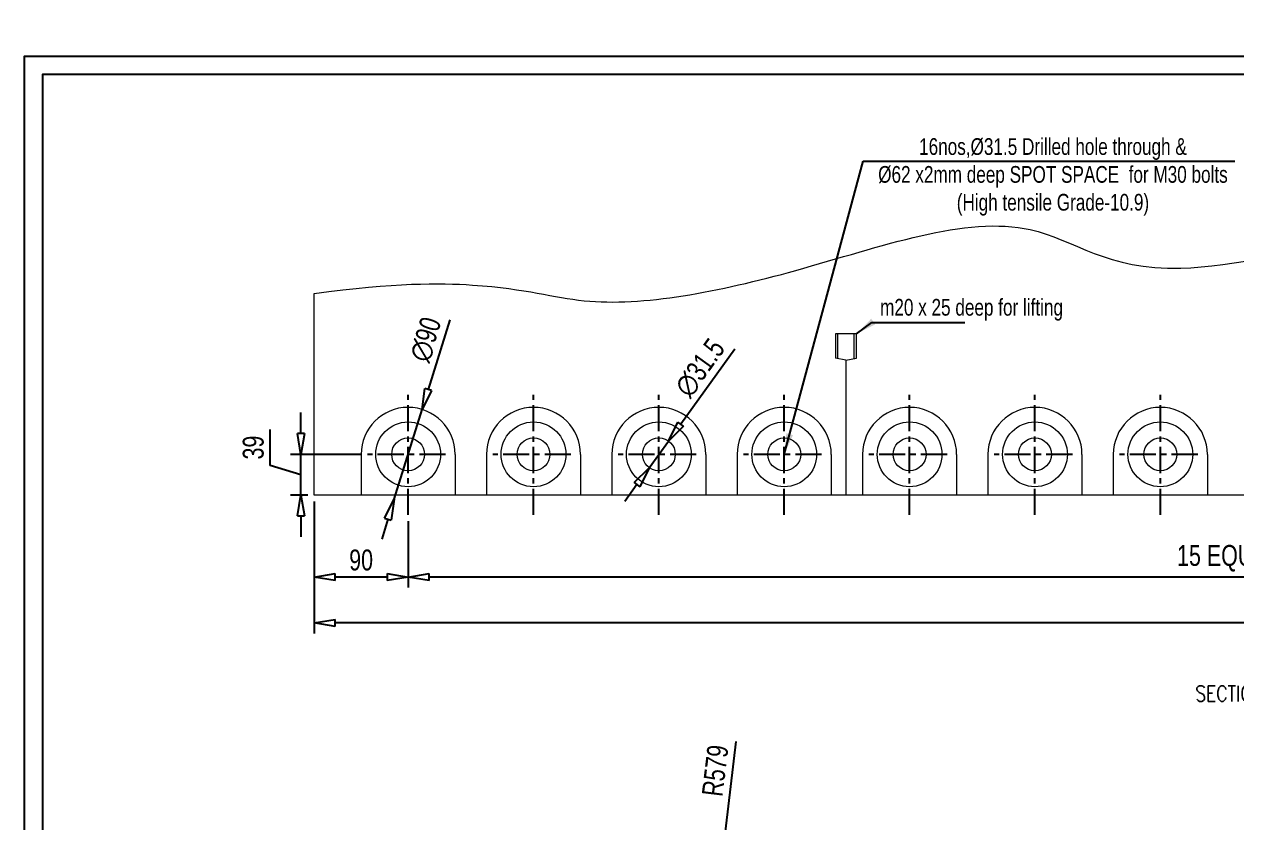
# Model space of a CAD drawing. Header units: millimetres. Extents: x 135002 to 160744, y 22203 to 27033.
# Drawn here: x 155599 to 156179, y 23768 to 24150 of the extents above; entities that cross this region are included whole.
import ezdxf

# ---------------------------------------------------------------- set-up
doc = ezdxf.new("R2010")
doc.units = ezdxf.units.MM
doc.header["$LTSCALE"] = 25
doc.linetypes.add('CENTER', pattern=[2, 1.25, -0.25, 0.25, -0.25])
doc.layers.get('0').update_dxf_attribs({"linetype": 'CONTINUOUS'})
doc.layers.get('Defpoints').update_dxf_attribs({"linetype": 'CONTINUOUS'})
doc.layers.add('04 DIMENSION', color=7, linetype='CONTINUOUS', lineweight=18)
doc.styles.add('DIM-1', font='swisscl.ttf')
doc.styles.add('ROMANC', font='romanc', dxfattribs={"height": 1050})
doc.dimstyles.new('DIM-1', dxfattribs={"dimscale": 5, "dimtxt": 2, "dimasz": 2, "dimexe": 1, "dimexo": 0.6, "dimgap": 0.6, "dimtad": 1, "dimdec": 0, "dimzin": 0, "dimdsep": 46, "dimtxsty": 'DIM-1', "dimblk": 'CLOSEDBLANK', "dimcen": 0, "dimclrd": 8, "dimclre": 8, "dimclrt": 6, "dimadec": 0, "dimazin": 0, "dimtfac": 1, "dimtdec": 0, "dimtmove": 1, "dimatfit": 0, "dimfxl": 1, "dimtolj": 1, "dimtzin": 0, "dimarcsym": 1})

# ---------------------------------------------------------------- blocks, each defined once
blk = doc.blocks.new('_ClosedBlank')
at = {"color": 0, "linetype": 'ByBlock', "lineweight": -2}
for p, q in [((-1, 0.167), (0, 0)), ((-1, 0.167), (-1, -0.167)), ((0, 0), (-1, -0.167))]:
    blk.add_line(p, q, dxfattribs=at)
blk = doc.blocks.new('*D627')
at = {"layer": '04 DIMENSION', "color": 8, "lineweight": -2, "transparency": 16777216}
blk.add_line((155939.31, 23806.83), (155921.31, 23657.1), dxfattribs=at)
at = {"layer": 'Defpoints', "color": 0, "transparency": 16777216}
for p in [(155989.23, 24222.03), (155920.12, 23647.17)]:
    blk.add_point(p, dxfattribs=at)
at = {"layer": '04 DIMENSION', "color": 8, "lineweight": -2, "transparency": 16777216, "xscale": 10, "yscale": 10, "zscale": 10, "rotation": 263.1443314246696}
blk.add_blockref('_ClosedBlank', (155920.12, 23647.17), dxfattribs=at)
at = {"layer": '04 DIMENSION', "color": 6, "transparency": 16777216, "insert": (155929.45, 23792.87), "char_height": 10, "attachment_point": 5, "rotation": 83.14433, "style": 'DIM-1'}
blk.add_mtext('\\A1;R579', dxfattribs=at)
blk = doc.blocks.new('*D724')
at = {"layer": '04 DIMENSION', "color": 8, "linetype": 'Continuous', "lineweight": -2, "transparency": 16777216}
for p, q in [((155782.47, 23912.34), (155782.47, 23880.55)), ((156682.47, 23888.55), (156682.47, 23890.55))]:
    blk.add_line(p, q, dxfattribs=at)
at = {"layer": '04 DIMENSION', "color": 8, "lineweight": -2, "transparency": 16777216}
blk.add_line((156672.47, 23885.55), (155792.47, 23885.55), dxfattribs=at)
at = {"layer": 'Defpoints', "color": 0, "transparency": 16777216}
for p in [(155782.47, 23915.34), (155782.47, 23885.55), (156682.47, 23885.55)]:
    blk.add_point(p, dxfattribs=at)
at = {"layer": '04 DIMENSION', "color": 8, "lineweight": -2, "transparency": 16777216, "xscale": 10, "yscale": 10, "zscale": 10, "rotation": 180}
blk.add_blockref('_ClosedBlank', (155782.47, 23885.55), dxfattribs=at)
at = {"layer": '04 DIMENSION', "color": 8, "lineweight": -2, "transparency": 16777216, "xscale": 10, "yscale": 10, "zscale": 10}
blk.add_blockref('_ClosedBlank', (156682.47, 23885.55), dxfattribs=at)
at = {"layer": '04 DIMENSION', "color": 6, "transparency": 16777216, "insert": (156232.47, 23894.56), "char_height": 10, "attachment_point": 5, "style": 'DIM-1'}
blk.add_mtext('\\A1;15 EQUAL PITCHES @ 120 = 1800', dxfattribs=at)
blk = doc.blocks.new('*D725')
at = {"layer": '04 DIMENSION', "color": 8, "linetype": 'Continuous', "lineweight": -2, "transparency": 16777216}
for p, q in [((155737.47, 23921.82), (155737.47, 23858.62)), ((156727.47, 23921.82), (156727.47, 23858.62))]:
    blk.add_line(p, q, dxfattribs=at)
at = {"layer": '04 DIMENSION', "color": 8, "lineweight": -2, "transparency": 16777216}
blk.add_line((156717.47, 23863.62), (155747.47, 23863.62), dxfattribs=at)
at = {"layer": 'Defpoints', "color": 0, "transparency": 16777216}
for p in [(155737.47, 23924.82), (156727.47, 23924.82), (155737.47, 23863.62)]:
    blk.add_point(p, dxfattribs=at)
at = {"layer": '04 DIMENSION', "color": 8, "lineweight": -2, "transparency": 16777216, "xscale": 10, "yscale": 10, "zscale": 10, "rotation": 180}
blk.add_blockref('_ClosedBlank', (155737.47, 23863.62), dxfattribs=at)
at = {"layer": '04 DIMENSION', "color": 8, "lineweight": -2, "transparency": 16777216, "xscale": 10, "yscale": 10, "zscale": 10}
blk.add_blockref('_ClosedBlank', (156727.47, 23863.62), dxfattribs=at)
at = {"layer": '04 DIMENSION', "color": 6, "transparency": 16777216, "insert": (156232.47, 23871.74), "char_height": 10, "attachment_point": 5, "style": 'DIM-1'}
blk.add_mtext('\\A1; = 1980 =', dxfattribs=at)
blk = doc.blocks.new('*D720')
at = {"layer": '04 DIMENSION', "color": 8, "linetype": 'Continuous', "lineweight": -2, "transparency": 16777216}
for p, q in [((155737.47, 23921.82), (155737.47, 23880.55)), ((155782.47, 23912.34), (155782.47, 23880.55))]:
    blk.add_line(p, q, dxfattribs=at)
at = {"layer": '04 DIMENSION', "color": 8, "lineweight": -2, "transparency": 16777216}
blk.add_line((155772.47, 23885.55), (155747.47, 23885.55), dxfattribs=at)
at = {"layer": 'Defpoints', "color": 0, "transparency": 16777216}
for p in [(155737.47, 23924.82), (155782.47, 23915.34), (155737.47, 23885.55)]:
    blk.add_point(p, dxfattribs=at)
at = {"layer": '04 DIMENSION', "color": 8, "lineweight": -2, "transparency": 16777216, "xscale": 10, "yscale": 10, "zscale": 10, "rotation": 180}
blk.add_blockref('_ClosedBlank', (155737.47, 23885.55), dxfattribs=at)
at = {"layer": '04 DIMENSION', "color": 8, "lineweight": -2, "transparency": 16777216, "xscale": 10, "yscale": 10, "zscale": 10}
blk.add_blockref('_ClosedBlank', (155782.47, 23885.55), dxfattribs=at)
at = {"layer": '04 DIMENSION', "color": 6, "transparency": 16777216, "insert": (155759.97, 23893.67), "char_height": 10, "attachment_point": 5, "style": 'DIM-1'}
blk.add_mtext('\\A1;90', dxfattribs=at)
blk = doc.blocks.new('*D721')
at = {"layer": '04 DIMENSION', "color": 8, "lineweight": -2, "transparency": 16777216}
for p, q in [((155731.13, 23954.32), (155731.13, 23964.32)), ((155716.51, 23938.96), (155716.51, 23956.18)), ((155731.13, 23924.82), (155731.13, 23944.32)), ((155731.13, 23924.82), (155731.13, 23944.32)), ((155731.13, 23934.57), (155716.51, 23938.96)), ((155731.13, 23914.82), (155731.13, 23904.82))]:
    blk.add_line(p, q, dxfattribs=at)
at = {"layer": '04 DIMENSION', "color": 8, "linetype": 'Continuous', "lineweight": -2, "transparency": 16777216}
for p, q in [((155759.96, 23944.32), (155726.13, 23944.32)), ((155734.47, 23924.82), (155726.13, 23924.82))]:
    blk.add_line(p, q, dxfattribs=at)
at = {"layer": 'Defpoints', "color": 0, "transparency": 16777216}
for p in [(155731.13, 23944.32), (155762.96, 23944.32), (155737.47, 23924.82)]:
    blk.add_point(p, dxfattribs=at)
at = {"layer": '04 DIMENSION', "color": 8, "lineweight": -2, "transparency": 16777216, "xscale": 10, "yscale": 10, "zscale": 10}
for p, rotation in [((155731.13, 23944.32), 270), ((155731.13, 23924.82), 90)]:
    blk.add_blockref('_ClosedBlank', p, dxfattribs=dict(at, rotation=rotation))
at = {"layer": '04 DIMENSION', "color": 6, "transparency": 16777216, "insert": (155708.38, 23947.57), "char_height": 10, "attachment_point": 5, "rotation": 90, "style": 'DIM-1'}
blk.add_mtext('\\A1;39', dxfattribs=at)
blk = doc.blocks.new('*D722')
at = {"layer": '04 DIMENSION', "color": 8, "lineweight": -2, "transparency": 16777216}
for p, q in [((155802.47, 24008.72), (155792.11, 23975.36)), ((155775.79, 23922.83), (155789.14, 23965.81)), ((155772.83, 23913.28), (155769.86, 23903.73))]:
    blk.add_line(p, q, dxfattribs=at)
at = {"layer": 'Defpoints', "color": 0, "transparency": 16777216}
for p in [(155789.14, 23965.81), (155775.79, 23922.83)]:
    blk.add_point(p, dxfattribs=at)
at = {"layer": '04 DIMENSION', "color": 8, "lineweight": -2, "transparency": 16777216, "xscale": 10, "yscale": 10, "zscale": 10}
for p, rotation in [((155789.14, 23965.81), 252.7465637045531), ((155775.79, 23922.83), 72.74656370455303)]:
    blk.add_blockref('_ClosedBlank', p, dxfattribs=dict(at, rotation=rotation))
at = {"layer": '04 DIMENSION', "color": 6, "transparency": 16777216, "insert": (155790.88, 23999.26), "char_height": 10, "attachment_point": 5, "rotation": 72.74656, "style": 'DIM-1'}
blk.add_mtext('\\A1;∅90', dxfattribs=at)
blk = doc.blocks.new('*D723')
at = {"layer": '04 DIMENSION', "color": 8, "lineweight": -2, "transparency": 16777216}
for p, q in [((155938.86, 23994.74), (155912.93, 23958.81)), ((155897.86, 23937.93), (155907.08, 23950.71)), ((155892, 23929.83), (155886.15, 23921.72))]:
    blk.add_line(p, q, dxfattribs=at)
at = {"layer": 'Defpoints', "color": 0, "transparency": 16777216}
for p in [(155907.08, 23950.71), (155897.86, 23937.93)]:
    blk.add_point(p, dxfattribs=at)
at = {"layer": '04 DIMENSION', "color": 8, "lineweight": -2, "transparency": 16777216, "xscale": 10, "yscale": 10, "zscale": 10}
for p, rotation in [((155907.08, 23950.71), 234.1755719416839), ((155897.86, 23937.93), 54.17557194168385)]:
    blk.add_blockref('_ClosedBlank', p, dxfattribs=dict(at, rotation=rotation))
at = {"layer": '04 DIMENSION', "color": 6, "transparency": 16777216, "insert": (155922.12, 23985.67), "char_height": 10, "attachment_point": 5, "rotation": 54.17557, "style": 'DIM-1'}
blk.add_mtext('\\A1;∅31.5', dxfattribs=at)

msp = doc.modelspace()

# ---------------------------------------------------------------- linework, layer by layer
at = {"color": 1, "linetype": 'CENTER', "ltscale": 0.4}
for p, q in [((155782.466, 23915.344), (155782.466, 23973.296)), ((155782.466, 23915.344), (155782.466, 23973.296)), ((155842.466, 23915.344), (155842.466, 23973.296)), ((155842.466, 23915.344), (155842.466, 23973.296)), ((155902.466, 23915.344), (155902.466, 23973.296)), ((155902.466, 23915.344), (155902.466, 23973.296)), ((155962.466, 23915.344), (155962.466, 23973.296)), ((155962.466, 23915.344), (155962.466, 23973.296)), ((156022.466, 23915.344), (156022.466, 23973.296)), ((156022.466, 23915.344), (156022.466, 23973.296)), ((156082.466, 23915.344), (156082.466, 23973.296)), ((156082.466, 23915.344), (156082.466, 23973.296)), ((156142.466, 23915.344), (156142.466, 23973.296)), ((156142.466, 23915.344), (156142.466, 23973.296)), ((155800.377, 23944.32), (155762.962, 23944.32)), ((155800.377, 23944.32), (155762.962, 23944.32)), ((155860.377, 23944.32), (155822.962, 23944.32)), ((155860.377, 23944.32), (155822.962, 23944.32)), ((155920.377, 23944.32), (155882.962, 23944.32)), ((155920.377, 23944.32), (155882.962, 23944.32)), ((155980.377, 23944.32), (155942.962, 23944.32)), ((155980.377, 23944.32), (155942.962, 23944.32)), ((156040.377, 23944.32), (156002.962, 23944.32)), ((156040.377, 23944.32), (156002.962, 23944.32)), ((156100.377, 23944.32), (156062.962, 23944.32)), ((156100.377, 23944.32), (156062.962, 23944.32)), ((156160.377, 23944.32), (156122.962, 23944.32)), ((156160.377, 23944.32), (156122.962, 23944.32))]:
    msp.add_line(p, q, dxfattribs=at)
for points in [[(155598.745, 23233.147), (156866.793, 23233.147), (156866.793, 24134.874), (155598.745, 24134.874)], [(155607.496, 23241.898), (156858.041, 23241.898), (156858.041, 24126.122), (155607.496, 24126.122)]]:
    msp.add_lwpolyline(points, close=True)
at = {"layer": '04 DIMENSION'}
for p, q in [((155737.466, 23924.82), (155737.466, 24021.378)), ((155737.466, 23924.82), (155737.466, 24021.378)), ((155986.991, 24001.979), (155986.991, 23990.361)), ((155996.991, 24001.979), (155986.991, 24001.979)), ((155986.991, 24001.979), (155986.991, 23990.361)), ((155996.991, 24001.979), (155986.991, 24001.979)), ((155987.991, 24001.979), (155987.991, 23990.185)), ((155987.991, 24001.979), (155987.991, 23990.185)), ((155995.991, 23990.185), (155995.991, 24001.979)), ((155995.991, 23990.185), (155995.991, 24001.979)), ((155996.991, 23990.361), (155996.991, 24001.979)), ((155996.991, 23990.361), (155996.991, 24001.979)), ((155991.991, 23989.479), (155986.991, 23990.361)), ((155991.991, 23989.479), (155986.991, 23990.361)), ((155991.991, 23989.479), (155996.991, 23990.361)), ((155991.991, 23989.479), (155996.991, 23990.361)), ((155991.991, 23989.479), (155991.991, 23924.82)), ((155991.991, 23989.479), (155991.991, 23924.82)), ((155759.966, 23944.32), (155759.966, 23924.82)), ((155759.966, 23944.32), (155759.966, 23924.82)), ((155804.966, 23944.32), (155804.966, 23924.82)), ((155804.966, 23944.32), (155804.966, 23924.82)), ((155819.966, 23944.32), (155819.966, 23924.82)), ((155819.966, 23944.32), (155819.966, 23924.82)), ((155864.966, 23944.32), (155864.966, 23924.82)), ((155864.966, 23944.32), (155864.966, 23924.82)), ((155879.966, 23944.32), (155879.966, 23924.82)), ((155879.966, 23944.32), (155879.966, 23924.82)), ((155924.966, 23944.32), (155924.966, 23924.82)), ((155924.966, 23944.32), (155924.966, 23924.82)), ((155939.966, 23944.32), (155939.966, 23924.82)), ((155939.966, 23944.32), (155939.966, 23924.82)), ((155984.966, 23944.32), (155984.966, 23924.82)), ((155984.966, 23944.32), (155984.966, 23924.82)), ((155999.966, 23944.32), (155999.966, 23924.82)), ((155999.966, 23944.32), (155999.966, 23924.82)), ((156044.966, 23944.32), (156044.966, 23924.82)), ((156044.966, 23944.32), (156044.966, 23924.82)), ((156059.966, 23944.32), (156059.966, 23924.82)), ((156059.966, 23944.32), (156059.966, 23924.82)), ((156104.966, 23944.32), (156104.966, 23924.82)), ((156104.966, 23944.32), (156104.966, 23924.82)), ((156119.966, 23944.32), (156119.966, 23924.82)), ((156119.966, 23944.32), (156119.966, 23924.82)), ((156164.966, 23944.32), (156164.966, 23924.82)), ((156164.966, 23944.32), (156164.966, 23924.82)), ((156232.466, 23924.82), (155737.466, 23924.82)), ((156232.466, 23924.82), (155737.466, 23924.82))]:
    msp.add_line(p, q, dxfattribs=at)
for centre, radius in [((155782.466, 23944.32), 15.5), ((155782.466, 23944.32), 15.5), ((155842.466, 23944.32), 15.5), ((155842.466, 23944.32), 15.5), ((155902.466, 23944.32), 15.5), ((155902.466, 23944.32), 15.5), ((155962.466, 23944.32), 15.5), ((155962.466, 23944.32), 15.5), ((156022.466, 23944.32), 15.5), ((156022.466, 23944.32), 15.5), ((156082.466, 23944.32), 15.5), ((156082.466, 23944.32), 15.5), ((156142.466, 23944.32), 15.5), ((156142.466, 23944.32), 15.5), ((155782.466, 23944.32), 7.875), ((155782.466, 23944.32), 7.875), ((155842.466, 23944.32), 7.875), ((155842.466, 23944.32), 7.875), ((155902.466, 23944.32), 7.875), ((155902.466, 23944.32), 7.875), ((155962.466, 23944.32), 7.875), ((155962.466, 23944.32), 7.875), ((156022.466, 23944.32), 7.875), ((156022.466, 23944.32), 7.875), ((156082.466, 23944.32), 7.875), ((156082.466, 23944.32), 7.875), ((156142.466, 23944.32), 7.875), ((156142.466, 23944.32), 7.875)]:
    msp.add_circle(centre, radius, dxfattribs=at)
for centre in [(155782.466, 23944.32), (155782.466, 23944.32), (155842.466, 23944.32), (155842.466, 23944.32), (155902.466, 23944.32), (155902.466, 23944.32), (155962.466, 23944.32), (155962.466, 23944.32), (156022.466, 23944.32), (156022.466, 23944.32), (156082.466, 23944.32), (156082.466, 23944.32), (156142.466, 23944.32), (156142.466, 23944.32)]:
    msp.add_arc(centre, 22.5, 0, 180, dxfattribs=at)
msp.add_open_spline([(155737.466, 24021.378), (155776.435, 24026.582), (155832.013, 24026.191), (155875.44, 24011.31), (155971.618, 24030.009), (156077.368, 24069.101), (156128.468, 24021.878), (156211.92, 24042.878), (156232.466, 24045.483)], degree=3, knots=[86.2999885, 86.2999885, 86.2999885, 86.2999885, 151.5023635, 259.5482511, 464.1142551, 690.4795572, 844.0967763, 953.3777368, 953.3777368, 953.3777368, 953.3777368], dxfattribs=at)
msp.add_open_spline([(155737.466, 24021.378), (155776.435, 24026.582), (155832.013, 24026.191), (155875.44, 24011.31), (155971.618, 24030.009), (156077.368, 24069.101), (156128.468, 24021.878), (156211.92, 24042.878), (156232.466, 24045.483)], degree=3, knots=[86.2999885, 86.2999885, 86.2999885, 86.2999885, 151.5023635, 259.5482511, 464.1142551, 690.4795572, 844.0967763, 953.3777368, 953.3777368, 953.3777368, 953.3777368], dxfattribs=at)

# ---------------------------------------------------------------- texts
at = {"layer": '04 DIMENSION', "style": 'ROMANC', "width": 0.8}
msp.add_text("SECTION 'B-B' (RIDGE IN CENTER)", height=7.5, dxfattribs=at).set_placement((156159.209, 23826.06))
at = {"layer": '04 DIMENSION', "color": 6, "char_height": 8, "attachment_point": 5, "style": 'DIM-1'}
for s, insert in [('\\A1;16nos,%%C31.5 Drilled hole through & \\P%%C62 x2mm deep SPOT SPACE  for M30 bolts \\P(High tensile Grade-10.9)', (156091.075, 24077.151)), ('\\A1;m20 x 25 deep for lifting ', (156052.114, 24013.529))]:
    msp.add_mtext(s, dxfattribs=dict(at, insert=insert))

# ---------------------------------------------------------------- dimensions: what is measured, and where the dimension line sits
at = {"layer": '04 DIMENSION'}
dim = msp.add_radius_dim(center=(155989.231, 24222.03), mpoint=(155920.117, 23647.17), dimstyle='DIM-1', dxfattribs=at)
dim.commit()
dim.dimension.update_dxf_attribs({"geometry": '*D627', "text_midpoint": (155937.518, 23791.903), "dimtype": 164})
for p1, p2, override, picture, middle in [((155775.792, 23922.833), (155789.139, 23965.808), {"dimlfac": 2}, '*D722', (155790.875, 23999.264)), ((155897.857, 23937.935), (155907.075, 23950.705), {"dimdec": 1, "dimlfac": 2}, '*D723', (155922.12, 23985.669))]:
    dim = msp.add_diameter_dim_2p(p1=p1, p2=p2, dimstyle='DIM-1', override=override, dxfattribs=at)
    dim.commit()
    dim.dimension.update_dxf_attribs({"geometry": picture, "text_midpoint": middle})
dim = msp.add_linear_dim(base=(155731.126, 23944.32), p1=(155737.466, 23924.82), p2=(155762.962, 23944.32), angle=90, text='39', dimstyle='DIM-1', dxfattribs=at)
dim.commit()
dim.dimension.update_dxf_attribs({"geometry": '*D721', "text_midpoint": (155708.384, 23941.956)})
for base, p1, p2, text, picture, middle in [((155782.466, 23885.547), (156682.466, 23885.547), (155782.466, 23915.344), '15 EQUAL PITCHES @ 120 = 1800', '*D724', (156232.466, 23894.559)), ((155737.466, 23863.616), (156727.466, 23924.82), (155737.466, 23924.82), ' = 1980 =', '*D725', (156232.466, 23871.737)), ((155737.466, 23885.547), (155782.466, 23915.344), (155737.466, 23924.82), '90', '*D720', (155759.966, 23893.668))]:
    dim = msp.add_linear_dim(base=base, p1=p1, p2=p2, text=text, dimstyle='DIM-1', dxfattribs=at)
    dim.commit()
    dim.dimension.update_dxf_attribs({"geometry": picture, "text_midpoint": middle})

# ---------------------------------------------------------------- leaders
for points in [[(155962.466, 23944.32), (156000.18, 24084.707), (156178.11, 24084.707)], [(155962.466, 23944.32), (156000.18, 24084.707), (156178.11, 24084.707)], [(155996.991, 24001.979), (156004.354, 24007.385), (156048.98, 24007.385)], [(155996.991, 24001.979), (156004.354, 24007.385), (156048.98, 24007.385)]]:
    msp.add_leader(points, dimstyle='DIM-1', dxfattribs=at)

doc.saveas('drawing.dxf')
